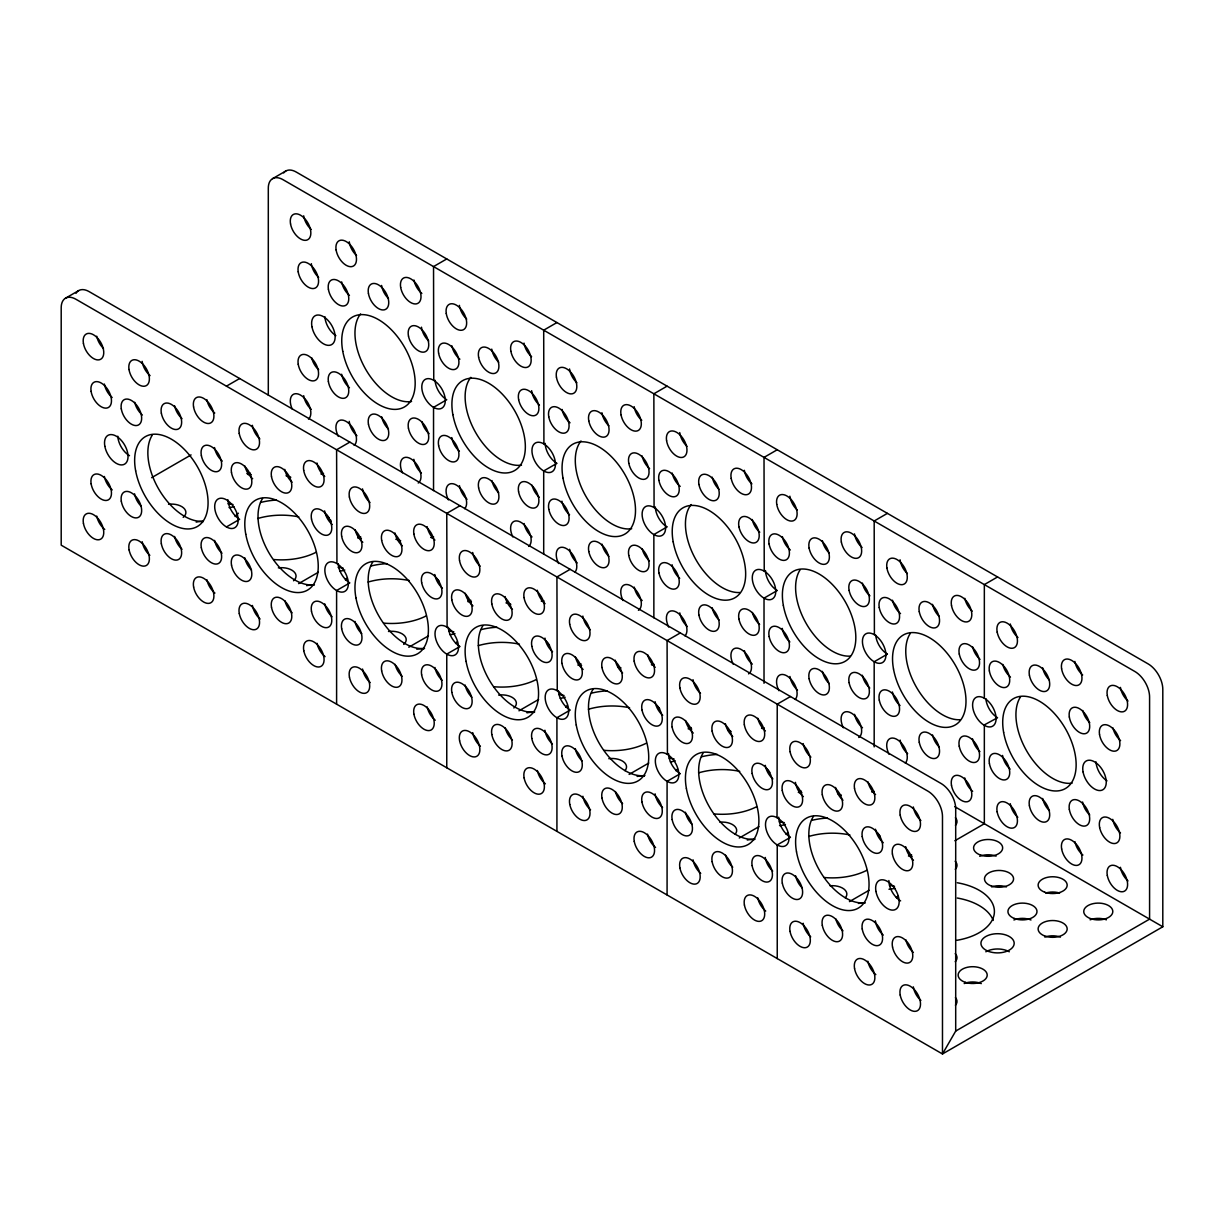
<?xml version="1.0" encoding="UTF-8"?>
<svg xmlns="http://www.w3.org/2000/svg" width="1224" height="1224" viewBox="0 0 1224 1224"><rect width="100%" height="100%" fill="white"/><g stroke="black" fill="none" stroke-linecap="round" stroke-linejoin="round"><path stroke-width="1.5" d="M77.219 291.74A20.777 11.995 60 0 1 89.107 291.603L941.011 783.452A20.777 11.995 60 0 1 955.699 808.88L955.699 1031.067L942.48 1053.971L61.2 545.17L61.2 307.714A20.777 11.995 60 0 1 75.888 299.237L927.792 791.087A20.777 11.995 60 0 1 942.48 816.515L942.48 1053.971L1162.8 926.767L1162.8 689.326A20.777 11.995 60 0 0 1148.112 663.882L296.208 172.033A20.777 11.995 60 0 0 283.677 172.905M65.499 298.212L78.719 290.578M272.6 178.643L285.819 171.008M226.44 386.157L239.659 378.522M446.76 258.952L433.541 266.587L433.755 380.343M151.638 477.681L191.082 454.915M349.819 442.124L336.6 449.759L336.937 563.591A16.616 9.593 60 0 1 348.35 583.695A16.616 9.593 60 0 1 337.013 590.764L336.08 590.213A16.616 9.593 60 0 1 324.85 570.002A16.616 9.593 60 0 1 336.386 563.269L336.6 563.392M556.92 322.555L543.701 330.189L543.915 443.945A16.616 9.593 60 0 1 555.451 463.988A16.616 9.593 60 0 1 544.221 471.255L543.288 470.72A16.616 9.593 60 0 1 531.95 450.57A16.616 9.593 60 0 1 543.364 443.639L543.701 443.822M226.44 526.917L226.853 527.162A16.616 9.593 60 0 0 238.19 520.093A16.616 9.593 60 0 0 226.777 499.989L226.44 499.805A16.616 9.593 60 0 0 214.69 506.583A16.616 9.593 60 0 0 226.44 526.932L239.659 519.297A16.616 9.593 60 0 1 227.939 499.805M446.76 399.728L433.541 407.347L433.541 490.594M298.641 583.619L318.301 572.266M459.979 505.726L446.76 513.361L447.097 627.193A16.616 9.593 60 0 1 458.51 647.297A16.616 9.593 60 0 1 447.173 654.35L446.24 653.815A16.616 9.593 60 0 1 435.01 633.588A16.616 9.593 60 0 1 446.546 626.872L446.76 626.994M667.08 386.157L653.861 393.791L654.075 507.547A16.616 9.593 60 0 1 665.611 527.59A16.616 9.593 60 0 1 654.381 534.857L653.448 534.322A16.616 9.593 60 0 1 642.11 514.157A16.616 9.593 60 0 1 653.524 507.241L653.861 507.424M349.819 582.884L336.6 590.519L336.6 704.167M556.92 463.33L543.701 470.949L543.701 554.197M408.801 647.221L428.461 635.868M570.139 569.328L556.92 576.963L557.257 690.795A16.616 9.593 60 0 1 568.67 710.899A16.616 9.593 60 0 1 557.333 717.952L556.4 717.417A16.616 9.593 60 0 1 545.17 697.19A16.616 9.593 60 0 1 556.706 690.474L556.92 690.596M777.24 449.759L764.021 457.394L764.235 571.149A16.616 9.593 60 0 1 775.771 591.192A16.616 9.593 60 0 1 764.541 598.444L763.608 597.924A16.616 9.593 60 0 1 752.27 577.759A16.616 9.593 60 0 1 763.684 570.843L764.021 571.027M459.979 646.486L446.76 654.121L446.76 767.769M667.08 526.917L653.861 534.551L653.861 617.799M518.961 710.807L538.621 699.47M680.299 632.93L667.08 640.565L667.417 754.382A16.616 9.593 60 0 1 678.83 774.501A16.616 9.593 60 0 1 667.493 781.555L666.56 781.019A16.616 9.593 60 0 1 655.33 760.793A16.616 9.593 60 0 1 666.866 754.076L667.08 754.198M887.4 513.361L874.181 520.996L874.395 634.751A16.616 9.593 60 0 1 885.931 654.794A16.616 9.593 60 0 1 874.701 662.046L873.768 661.511A16.616 9.593 60 0 1 862.43 641.361A16.616 9.593 60 0 1 873.844 634.445L874.181 634.629M570.139 710.088L556.92 717.723L556.92 831.356M777.24 590.519L764.021 598.154L764.021 683.283M629.121 774.409L648.781 763.057M790.459 696.533L777.24 704.152L777.026 817.678M997.56 576.963L984.341 584.598L984.341 698.231A16.616 9.593 60 0 1 996.091 718.58A16.616 9.593 60 0 1 984.341 725.358L984.341 823.737L954.858 840.75M680.299 773.69L667.08 781.325L667.08 894.958M887.4 654.121L874.181 661.756L874.181 746.885M739.281 838.012L758.941 826.659M790.459 837.293L777.24 844.927L777.24 958.56M997.56 717.723L983.928 725.113A16.616 9.593 60 0 1 972.59 704.963A16.616 9.593 60 0 1 984.004 698.047L984.341 698.231M849.441 901.614L869.101 890.261M955.699 1031.067L1149.581 919.132L1149.581 696.946A20.777 11.995 60 0 0 1134.893 671.517L282.989 179.668A20.777 11.995 60 0 0 268.301 188.144L268.301 395.153M954.751 806.647L1162.8 926.767M883.284 842.739A14.535 8.4 60 0 1 875.497 829.245M900.619 900.895A16.616 9.593 60 0 1 888.869 880.546M810.716 936.865A14.535 8.4 60 0 1 803.174 923.248M802.378 888.073A14.535 8.4 60 0 1 795.6 875.818M803.372 796.625A14.535 8.4 60 0 1 802.745 796.074M802.133 795.493A14.535 8.4 60 0 1 795.416 782.35M913.471 860.166A14.535 8.4 60 0 1 912.844 859.615M912.232 859.034A14.535 8.4 60 0 1 905.684 846.671M875.558 794.498A14.535 8.4 60 0 1 874.931 793.963M874.319 793.366A14.535 8.4 60 0 1 867.938 781.83M810.885 757.12A14.535 8.4 60 0 1 803.204 743.565M913.395 952.456A14.535 8.4 60 0 1 905.821 939.741M865.016 902.715A51.928 29.988 60 0 1 820.233 871.626A51.928 29.988 60 0 1 813.486 816.347M842.984 930.852A14.535 8.4 60 0 1 835.763 918.857M842.984 800.251A14.535 8.4 60 0 1 835.579 787.43M920.892 1000.482A14.535 8.4 60 0 1 913.334 986.865M920.892 820.585A14.535 8.4 60 0 1 913.334 806.968M875.803 974.595A14.535 8.4 60 0 1 867.831 961.207M883.284 935.075A14.535 8.4 60 0 1 875.374 920.785M732.748 867.189A14.535 8.4 60 0 1 725.572 855.148M765.398 730.896A14.535 8.4 60 0 1 764.771 730.361M764.159 729.764A14.535 8.4 60 0 1 757.778 718.228M772.696 871.121A14.535 8.4 60 0 1 765.245 857.443M692.203 824.471A14.535 8.4 60 0 1 685.44 812.216M765.719 911.054A14.535 8.4 60 0 1 757.687 897.712M700.725 873.416A14.535 8.4 60 0 1 693.044 859.845M789.939 836.986A16.616 9.593 60 0 1 778.709 817.188M700.511 693.335A14.535 8.4 60 0 1 692.998 679.687M755.055 839.083A51.928 29.988 60 0 1 710.241 808.33A51.928 29.988 60 0 1 703.203 752.928M693.289 733.084A14.535 8.4 60 0 1 692.662 732.549M692.05 731.967A14.535 8.4 60 0 1 685.562 720.477M732.763 736.603A14.535 8.4 60 0 1 725.404 723.751M772.864 778.923A14.535 8.4 60 0 1 765.275 765.321M622.588 803.587A14.535 8.4 60 0 1 615.412 791.546M655.238 667.309A14.535 8.4 60 0 1 654.611 666.759M653.999 666.177A14.535 8.4 60 0 1 647.618 654.626M662.536 807.519A14.535 8.4 60 0 1 655.085 793.841M582.043 760.869A14.535 8.4 60 0 1 575.28 748.614M655.559 847.452A14.535 8.4 60 0 1 647.527 834.11M590.565 809.814A14.535 8.4 60 0 1 582.884 796.258M679.779 773.384A16.616 9.593 60 0 1 668.549 753.586M590.351 629.733A14.535 8.4 60 0 1 582.838 616.085M644.895 775.496A51.928 29.988 60 0 1 600.081 744.727A51.928 29.988 60 0 1 593.043 689.326M583.129 669.482A14.535 8.4 60 0 1 582.502 668.947M581.89 668.365A14.535 8.4 60 0 1 575.402 656.875M622.603 673.001A14.535 8.4 60 0 1 615.244 660.149M662.704 715.321A14.535 8.4 60 0 1 655.115 701.719M964.206 983.545A14.535 8.4 0 0 1 981.296 983.606M1090.079 919.821A14.535 8.4 0 0 1 1106.419 919.821M991.624 886.895A14.535 8.4 0 0 1 1006.434 886.895M1013.9 919.974A14.535 8.4 0 0 1 1031.006 919.974M985.81 951.782A16.616 9.593 0 0 1 1009.31 951.782M957.29 898.034A51.928 29.988 0 0 1 993.23 920.417M1044.852 937.11A14.535 8.4 0 0 1 1060.428 937.11M1045.633 893.061A14.535 8.4 0 0 1 1059.647 893.061M979.736 856.295A14.535 8.4 0 0 1 996.076 856.142M894.943 888.241A16.616 9.593 0 0 1 888.961 889.251M955.424 997.621A14.535 8.4 0 0 1 955.439 1005.241M955.225 953.634A14.535 8.4 0 0 1 955.225 961.712M957.29 882.764A51.928 29.988 0 0 1 994.408 911.696A51.928 29.988 0 0 1 956.633 940.338M896.366 897.712A51.928 29.988 0 0 1 897.957 896.075M858.452 903.434A14.535 8.4 0 0 1 864.787 903.205M955.179 861.237A14.535 8.4 0 0 1 955.271 869.331M785.441 824.441A16.616 9.593 0 0 1 779.55 825.603M866.669 870.386A51.928 29.988 0 0 1 824.196 877.516M786.053 834.294A51.928 29.988 0 0 1 787.629 832.641M811.696 820.386A51.928 29.988 0 0 1 827.439 818.045M877.011 832.641A51.928 29.988 0 0 1 879.98 835.992M912.079 856.295A14.535 8.4 0 0 1 908.468 856.004M838.18 794.039A14.535 8.4 0 0 1 841.301 795.126M874.334 792.433A14.535 8.4 0 0 1 871.763 791.897A14.535 8.4 0 0 1 874.334 791.438M955.409 817.709A14.535 8.4 0 0 1 955.47 825.328M830.04 885.778A14.535 8.4 0 0 1 844.07 889.129A14.535 8.4 0 0 1 845.279 897.881M747.283 840.031A14.535 8.4 0 0 1 754.474 839.587M889.542 885.457A16.616 9.593 0 0 1 894.53 886.298M908.881 855.01A14.535 8.4 0 0 1 911.589 854.78M808.743 836.451A51.928 29.988 0 0 1 849.915 834.952M675.281 760.838A16.616 9.593 0 0 1 670.415 761.894M756.509 806.784A51.928 29.988 0 0 1 714.036 813.914M675.893 770.692A51.928 29.988 0 0 1 677.469 769.039M701.536 756.784A51.928 29.988 0 0 1 717.279 754.443M766.851 769.039A51.928 29.988 0 0 1 769.819 772.39M801.919 792.693A14.535 8.4 0 0 1 798.308 792.402M728.02 730.437A14.535 8.4 0 0 1 731.141 731.524M764.174 728.831A14.535 8.4 0 0 1 761.603 728.295A14.535 8.4 0 0 1 764.174 727.836M719.88 822.176A14.535 8.4 0 0 1 733.91 825.527A14.535 8.4 0 0 1 735.119 834.278M637.123 776.429A14.535 8.4 0 0 1 644.314 776.001M779.382 821.855A16.616 9.593 0 0 1 784.37 822.696M798.721 791.408A14.535 8.4 0 0 1 801.429 791.178M698.583 772.849A51.928 29.988 0 0 1 739.755 771.35M1082.903 855.025A14.535 8.4 60 0 1 1074.932 841.638M1127.993 701.031A14.535 8.4 60 0 1 1120.434 687.398M1127.993 880.913A14.535 8.4 60 0 1 1120.434 867.296M1049.458 680.116A14.535 8.4 60 0 1 1042.68 667.86M1089.758 722.619A14.535 8.4 60 0 1 1082.75 710.486M1106.986 780.881A16.616 9.593 60 0 1 1096 761.848M1120.572 740.596A14.535 8.4 60 0 1 1112.937 727.913M1072.117 783.146A51.928 29.988 60 0 1 1027.334 752.056A51.928 29.988 60 0 1 1020.587 696.777M1049.458 810.716A14.535 8.4 60 0 1 1042.68 798.461M1089.758 814.97A14.535 8.4 60 0 1 1082.597 802.011M1017.986 637.551A14.535 8.4 60 0 1 1010.305 623.995M1082.659 674.929A14.535 8.4 60 0 1 1074.871 661.434M1010.473 677.056A14.535 8.4 60 0 1 1002.793 664.403M1010.091 769.07A14.535 8.4 60 0 1 1002.548 755.438M1017.817 817.295A14.535 8.4 60 0 1 1010.274 803.678M1120.495 832.886A14.535 8.4 60 0 1 1112.769 819.361M960.167 719.727A51.928 29.988 60 0 1 916.516 687.352A51.928 29.988 60 0 1 910.304 633.359M972.652 791.347A14.535 8.4 60 0 1 964.741 777.928M907.657 753.709A14.535 8.4 60 0 1 900.114 740.076M979.919 751.643A14.535 8.4 60 0 1 972.514 738.837M939.374 747.191A14.535 8.4 60 0 1 932.535 734.951M900.038 705.559A14.535 8.4 60 0 1 892.418 691.973M972.239 611.113A14.535 8.4 60 0 1 964.803 598.307M997.147 717.478A16.616 9.593 60 0 1 985.856 698.644M889.068 754.305A14.535 8.4 60 0 1 889.802 738.669A14.535 8.4 60 0 1 903.71 746.196A14.535 8.4 60 0 1 905.316 763.087M980.072 659.445A14.535 8.4 60 0 1 972.56 646.7M939.359 616.575A14.535 8.4 60 0 1 932.535 604.35M900.512 613.606A14.535 8.4 60 0 1 892.526 600.219M907.351 573.536A14.535 8.4 60 0 1 900.344 561.403M900.176 560.577A14.535 8.4 60 0 1 900.053 559.781M850.007 656.125A51.928 29.988 60 0 1 806.356 623.75A51.928 29.988 60 0 1 800.144 569.757M862.492 727.745A14.535 8.4 60 0 1 854.581 714.326M797.497 690.106A14.535 8.4 60 0 1 789.954 676.474M869.759 688.041A14.535 8.4 60 0 1 862.354 675.235M829.214 683.589A14.535 8.4 60 0 1 822.375 671.364M789.878 641.957A14.535 8.4 60 0 1 782.258 628.371M862.079 547.511A14.535 8.4 60 0 1 854.49 533.894M886.987 653.891A16.616 9.593 60 0 1 875.696 635.042M778.908 690.703A14.535 8.4 60 0 1 779.642 675.082A14.535 8.4 60 0 1 793.55 682.594A14.535 8.4 60 0 1 795.156 699.485M843.336 727.745A14.535 8.4 60 0 1 844.606 712.108A14.535 8.4 60 0 1 858.835 721.104A14.535 8.4 60 0 1 858.743 737.491M869.912 595.843A14.535 8.4 60 0 1 862.4 583.098M829.199 552.973A14.535 8.4 60 0 1 822.375 540.748M790.352 550.004A14.535 8.4 60 0 1 782.365 536.632M797.191 509.934A14.535 8.4 60 0 1 790.184 497.801M790.016 496.99A14.535 8.4 60 0 1 789.893 496.179M512.428 739.985A14.535 8.4 60 0 1 505.252 727.959M545.078 603.707A14.535 8.4 60 0 1 537.29 590.213M552.376 743.917A14.535 8.4 60 0 1 544.925 730.238M471.883 697.267A14.535 8.4 60 0 1 465.12 685.012M545.399 783.85A14.535 8.4 60 0 1 537.367 770.508M480.405 746.212A14.535 8.4 60 0 1 472.724 732.656M569.619 709.782A16.616 9.593 60 0 1 558.435 690.856M480.191 566.131A14.535 8.4 60 0 1 472.678 552.483M534.735 711.894A51.928 29.988 60 0 1 489.921 681.125A51.928 29.988 60 0 1 482.883 625.724M472.969 605.88A14.535 8.4 60 0 1 472.342 605.344M471.73 604.763A14.535 8.4 60 0 1 465.242 593.273M512.443 609.399A14.535 8.4 60 0 1 505.084 596.547M552.544 651.719A14.535 8.4 60 0 1 544.955 638.117M565.121 697.236A16.616 9.593 0 0 1 560.255 698.292M646.348 743.182A51.928 29.988 0 0 1 603.876 750.312M565.733 707.089A51.928 29.988 0 0 1 567.309 705.437M591.376 693.182A51.928 29.988 0 0 1 607.119 690.856M656.691 705.437A51.928 29.988 0 0 1 659.659 708.788M691.759 729.091A14.535 8.4 0 0 1 688.148 728.8M617.86 666.851A14.535 8.4 0 0 1 620.981 667.922M654.014 665.229A14.535 8.4 0 0 1 651.443 664.693A14.535 8.4 0 0 1 654.014 664.234M608.818 758.681A14.535 8.4 0 0 1 623.475 761.726A14.535 8.4 0 0 1 624.959 770.676M526.963 712.827A14.535 8.4 0 0 1 534.154 712.399M669.222 758.253A16.616 9.593 0 0 1 674.21 759.094M688.561 727.806A14.535 8.4 0 0 1 691.269 727.576M588.423 709.247A51.928 29.988 0 0 1 629.595 707.747M739.847 592.523A51.928 29.988 60 0 1 695.385 558.725A51.928 29.988 60 0 1 691.162 504.548M752.332 664.142A14.535 8.4 60 0 1 744.422 650.724M687.337 626.504A14.535 8.4 60 0 1 679.794 612.872M759.599 624.454A14.535 8.4 60 0 1 752.378 612.459M719.054 619.987A14.535 8.4 60 0 1 712.215 607.762M679.718 578.355A14.535 8.4 60 0 1 672.098 564.769M751.918 483.908A14.535 8.4 60 0 1 744.33 470.291M776.827 590.289A16.616 9.593 60 0 1 765.49 570.568M668.748 627.101A14.535 8.4 60 0 1 669.482 611.48A14.535 8.4 60 0 1 683.39 619.007A14.535 8.4 60 0 1 684.996 635.883M733.176 664.142A14.535 8.4 60 0 1 734.446 648.521A14.535 8.4 60 0 1 748.675 657.502A14.535 8.4 60 0 1 748.583 673.889M759.752 532.241A14.535 8.4 60 0 1 752.24 519.496M719.039 489.386A14.535 8.4 60 0 1 712.215 477.146M680.192 486.402A14.535 8.4 60 0 1 672.206 473.03M687.031 446.332A14.535 8.4 60 0 1 680.024 434.199M679.856 433.388A14.535 8.4 60 0 1 679.733 432.577M402.268 676.382A14.535 8.4 60 0 1 395.092 664.357M434.918 540.105A14.535 8.4 60 0 1 427.13 526.611M442.216 680.314A14.535 8.4 60 0 1 434.903 667.447M361.723 633.665A14.535 8.4 60 0 1 354.96 621.409M435.239 720.248A14.535 8.4 60 0 1 427.207 706.906M370.245 682.61A14.535 8.4 60 0 1 362.564 669.054M459.459 646.18A16.616 9.593 60 0 1 448.275 627.269M370.031 502.544A14.535 8.4 60 0 1 362.518 488.896M424.575 648.292A51.928 29.988 60 0 1 379.761 617.523A51.928 29.988 60 0 1 372.723 562.122M362.809 542.278A14.535 8.4 60 0 1 362.182 541.742M361.57 541.161A14.535 8.4 60 0 1 355.082 529.671M402.283 545.797A14.535 8.4 60 0 1 394.924 532.96M442.384 588.117A14.535 8.4 60 0 1 434.795 574.515M292.108 612.78A14.535 8.4 60 0 1 284.932 600.755M324.758 476.503A14.535 8.4 60 0 1 316.97 463.009M332.056 616.712A14.535 8.4 60 0 1 324.743 603.845M251.563 570.063A14.535 8.4 60 0 1 244.8 557.807M325.079 656.645A14.535 8.4 60 0 1 317.047 643.304M260.085 619.007A14.535 8.4 60 0 1 252.404 605.452M349.299 582.578A16.616 9.593 60 0 1 338.115 563.667M259.87 438.942A14.535 8.4 60 0 1 252.358 425.294M314.415 584.689A51.928 29.988 60 0 1 269.601 553.921A51.928 29.988 60 0 1 262.563 498.52M252.649 478.676A14.535 8.4 60 0 1 252.022 478.14M251.41 477.574A14.535 8.4 60 0 1 244.922 466.069M292.123 482.195A14.535 8.4 60 0 1 284.764 469.358M332.224 524.515A14.535 8.4 60 0 1 324.635 510.913M76.026 293.316A20.777 11.995 60 0 1 76.576 292.475M103.489 348.457A14.535 8.4 60 0 1 96.727 336.202M202.48 521.286A51.928 29.988 60 0 1 158.783 489.218A51.928 29.988 60 0 1 152.281 435.101M182.024 549.255A14.535 8.4 60 0 1 174.619 536.433M112.164 397.54A14.535 8.4 60 0 1 104.377 384.045M150.078 375.646A14.535 8.4 60 0 1 142.152 361.355M142.351 414.967A14.535 8.4 60 0 1 141.724 414.416M141.112 413.834A14.535 8.4 60 0 1 134.716 402.283M129.499 455.695A16.616 9.593 60 0 1 117.779 436.203M182.024 418.654A14.535 8.4 60 0 1 174.619 405.832M104.744 529.441A14.535 8.4 60 0 1 96.727 516.084M149.833 555.344A14.535 8.4 60 0 1 142.229 541.742M112.225 489.937A14.535 8.4 60 0 1 104.759 478.11M104.545 477.284A14.535 8.4 60 0 1 104.392 476.473M214.751 413.024A14.535 8.4 60 0 1 206.841 399.605M214.919 593.059A14.535 8.4 60 0 1 206.887 579.702M222.003 553.202A14.535 8.4 60 0 1 214.613 540.396M222.263 461.081A14.535 8.4 60 0 1 214.521 447.556M141.112 506.17A14.535 8.4 60 0 1 134.564 493.808M454.961 633.649A16.616 9.593 0 0 1 450.095 634.69M536.188 679.595A51.928 29.988 0 0 1 493.716 686.71M455.573 643.487A51.928 29.988 0 0 1 457.149 641.835M481.216 629.58A51.928 29.988 0 0 1 496.959 627.254M546.531 641.835A51.928 29.988 0 0 1 549.5 645.186M581.599 665.489A14.535 8.4 0 0 1 577.988 665.198M505.986 602.881A14.535 8.4 0 0 1 510.821 604.319M543.854 601.627A14.535 8.4 0 0 1 541.283 601.091A14.535 8.4 0 0 1 543.854 600.632M498.658 695.079A14.535 8.4 0 0 1 513.866 698.552A14.535 8.4 0 0 1 513.866 707.977M416.803 649.225A14.535 8.4 0 0 1 423.994 648.797M559.062 694.651A16.616 9.593 0 0 1 564.05 695.492M578.401 664.204A14.535 8.4 0 0 1 581.109 663.974M478.263 645.645A51.928 29.988 0 0 1 519.435 644.161M344.801 570.047A16.616 9.593 0 0 1 339.935 571.103M426.029 615.993A51.928 29.988 0 0 1 383.556 623.108M345.413 579.885A51.928 29.988 0 0 1 346.989 578.233M371.056 565.978A51.928 29.988 0 0 1 386.799 563.652M436.371 578.233A51.928 29.988 0 0 1 439.339 581.584M471.439 601.887A14.535 8.4 0 0 1 467.828 601.596M395.826 539.279A14.535 8.4 0 0 1 400.661 540.733M432.822 537.887A14.535 8.4 0 0 1 431.123 537.489M388.498 631.477A14.535 8.4 0 0 1 403.706 634.95A14.535 8.4 0 0 1 403.706 644.39M306.643 585.623A14.535 8.4 0 0 1 313.834 585.194M448.902 631.048A16.616 9.593 0 0 1 453.89 631.89M468.241 600.601A14.535 8.4 0 0 1 470.949 600.372M368.103 582.043A51.928 29.988 0 0 1 409.275 580.558M431.123 537.566A14.535 8.4 0 0 1 433.694 537.03M338.161 567.416A16.616 9.593 0 0 1 343.194 568.15M228.001 503.814A16.616 9.593 0 0 1 233.034 504.563M257.637 518.532A51.928 29.988 0 0 1 298.794 516.88M246.835 473.581A14.535 8.4 0 0 1 250.415 473.183M323.534 473.428A14.535 8.4 0 0 0 320.963 473.963A14.535 8.4 0 0 0 323.534 474.422M357.974 537.015A14.535 8.4 0 0 1 360.667 536.785M168.545 504.227A14.535 8.4 0 0 1 183.585 507.929A14.535 8.4 0 0 1 183.187 517.354M286.018 475.738A14.535 8.4 0 0 1 290.792 477.253M233.983 506.644A16.616 9.593 0 0 1 229.041 507.577M196.192 522.097A14.535 8.4 0 0 1 203.368 521.562M316.113 552.254A51.928 29.988 0 0 1 273.732 559.536M235.1 516.467A51.928 29.988 0 0 1 238.374 513.208M260.574 502.467A51.928 29.988 0 0 1 276.287 500.065M326.043 514.462A51.928 29.988 0 0 1 329.042 517.813M330.266 519.557A51.928 29.988 0 0 1 331.291 521.347M251.333 474.698A14.535 8.4 0 0 1 247.722 474.422M278.353 567.875A14.535 8.4 0 0 1 293.546 571.348A14.535 8.4 0 0 1 293.546 580.788M361.401 538.3A14.535 8.4 0 0 1 357.791 538.009M631.676 528.722A51.928 29.988 60 0 1 586.036 496.546A51.928 29.988 60 0 1 581.002 440.946M642.172 600.556A14.535 8.4 60 0 1 634.262 587.122M577.177 562.902A14.535 8.4 60 0 1 569.634 549.27M649.439 560.852A14.535 8.4 60 0 1 642.217 548.857M608.894 556.385A14.535 8.4 60 0 1 602.055 544.16M569.558 514.769A14.535 8.4 60 0 1 561.938 501.182M641.759 420.306A14.535 8.4 60 0 1 634.17 406.689M666.667 526.687A16.616 9.593 60 0 1 655.33 506.966M558.588 563.499A14.535 8.4 60 0 1 559.322 547.878A14.535 8.4 60 0 1 573.23 555.405A14.535 8.4 60 0 1 574.836 572.297M623.016 600.54A14.535 8.4 60 0 1 624.286 584.919A14.535 8.4 60 0 1 638.515 593.915A14.535 8.4 60 0 1 638.423 610.302M649.592 468.639A14.535 8.4 60 0 1 642.08 455.894M608.879 425.784A14.535 8.4 60 0 1 601.917 412.733M570.032 422.8A14.535 8.4 60 0 1 562.046 409.428M576.871 382.73A14.535 8.4 60 0 1 569.864 370.597M569.696 369.786A14.535 8.4 60 0 1 569.573 368.975M521.516 465.12A51.928 29.988 60 0 1 475.876 432.944A51.928 29.988 60 0 1 470.842 377.344M532.012 536.953A14.535 8.4 60 0 1 524.101 523.52M467.017 499.3A14.535 8.4 60 0 1 459.474 485.668M539.279 497.25A14.535 8.4 60 0 1 532.058 485.255M498.734 492.782A14.535 8.4 60 0 1 491.895 480.558M459.398 451.166A14.535 8.4 60 0 1 451.778 437.58M531.598 356.704A14.535 8.4 60 0 1 524.01 343.103M556.507 463.085A16.616 9.593 60 0 1 545.17 443.363M448.428 499.897A14.535 8.4 60 0 1 449.162 484.276A14.535 8.4 60 0 1 463.07 491.803A14.535 8.4 60 0 1 464.676 508.694M512.856 536.953A14.535 8.4 60 0 1 513.973 521.393A14.535 8.4 60 0 1 528.049 529.778A14.535 8.4 60 0 1 528.692 546.394M539.432 405.037A14.535 8.4 60 0 1 531.92 392.292M531.767 391.481A14.535 8.4 60 0 1 531.644 390.685M498.719 362.182A14.535 8.4 60 0 1 491.757 349.131M459.872 359.198A14.535 8.4 60 0 1 451.886 345.826M466.711 319.127A14.535 8.4 60 0 1 459.704 306.995M459.536 306.184A14.535 8.4 60 0 1 459.413 305.373M402.405 472.739A14.535 8.4 60 0 1 404.165 457.638A14.535 8.4 60 0 1 418.226 466.772A14.535 8.4 60 0 1 418.226 483.021M292.245 409.122A14.535 8.4 60 0 1 293.852 394.097A14.535 8.4 60 0 1 307.775 402.65A14.535 8.4 60 0 1 308.479 419.113M338.329 436.402A14.535 8.4 60 0 1 339.094 420.628A14.535 8.4 60 0 1 353.17 428.614A14.535 8.4 60 0 1 354.164 445.414M446.026 399.269A16.616 9.593 60 0 1 435.04 380.236M318.699 369.816A14.535 8.4 60 0 1 311.646 357.714M356.934 435.775A14.535 8.4 60 0 1 349.223 421.377M311.217 229.454A14.535 8.4 60 0 1 303.69 215.822M311.217 409.336A14.535 8.4 60 0 1 303.69 395.704M388.498 298.518A14.535 8.4 60 0 1 381.582 285.452M349.452 295.397A14.535 8.4 60 0 1 341.664 281.903M335.866 335.682A16.616 9.593 60 0 1 324.88 316.633M349.452 387.733A14.535 8.4 60 0 1 341.664 374.238M388.498 429.119A14.535 8.4 60 0 1 381.72 416.864M411.555 401.487A51.928 29.988 60 0 1 365.884 369.648A51.928 29.988 60 0 1 360.545 313.91M318.638 277.42A14.535 8.4 60 0 1 311.63 265.287M311.477 264.476A14.535 8.4 60 0 1 311.355 263.665M356.551 255.525A14.535 8.4 60 0 1 349.253 241.786M421.852 293.454A14.535 8.4 60 0 1 413.942 280.036M421.393 472.954A14.535 8.4 60 0 1 413.85 459.321M429.104 433.648A14.535 8.4 60 0 1 421.882 421.637M428.737 340.961A14.535 8.4 60 0 1 421.775 328.797M421.622 327.986A14.535 8.4 60 0 1 421.5 327.19M434.061 407.653L433.541 407.347A16.616 9.593 60 0 1 423.274 381.261A16.616 9.593 60 0 1 443.532 392.43A16.616 9.593 60 0 1 434.061 407.653M777.24 844.927L776.72 844.606A16.616 9.593 60 0 1 767.249 818.458A16.616 9.593 60 0 1 787.506 830.683A16.616 9.593 60 0 1 777.24 844.927M790.046 931.418A14.535 8.4 60 0 0 807.09 947.192A14.535 8.4 60 0 0 803.021 924.824A14.535 8.4 60 0 0 790.046 931.418M782.32 883.177A14.535 8.4 60 0 0 799.379 898.967A14.535 8.4 60 0 0 795.309 876.598A14.535 8.4 60 0 0 782.32 883.177M782.274 790.52A14.535 8.4 60 0 0 799.18 806.708A14.535 8.4 60 0 0 795.554 784.477A14.535 8.4 60 0 0 782.274 790.52M892.418 854.031A14.535 8.4 60 0 0 909.294 870.341A14.535 8.4 60 0 0 905.775 848.14A14.535 8.4 60 0 0 892.418 854.031M854.505 788.378A14.535 8.4 60 0 0 871.381 804.673A14.535 8.4 60 0 0 867.862 782.488A14.535 8.4 60 0 0 854.505 788.378M790.092 751.735A14.535 8.4 60 0 0 807.213 767.249A14.535 8.4 60 0 0 802.868 744.789A14.535 8.4 60 0 0 790.092 751.735M900.206 815.138A14.535 8.4 60 0 0 917.266 830.897A14.535 8.4 60 0 0 913.165 808.529A14.535 8.4 60 0 0 900.206 815.138M900.206 995.036A14.535 8.4 60 0 0 917.266 1010.794A14.535 8.4 60 0 0 913.165 988.411A14.535 8.4 60 0 0 900.206 995.036M822.314 794.789A14.535 8.4 60 0 0 839.358 810.579A14.535 8.4 60 0 0 835.288 788.21A14.535 8.4 60 0 0 822.314 794.789M862.231 836.604A14.535 8.4 60 0 0 879.107 852.914A14.535 8.4 60 0 0 875.588 830.714A14.535 8.4 60 0 0 862.231 836.604M875.956 891.454A16.616 9.593 60 0 0 895.448 909.493A16.616 9.593 60 0 0 890.797 883.927A16.616 9.593 60 0 0 875.956 891.454M862.231 928.955A14.535 8.4 60 0 0 879.107 945.249A14.535 8.4 60 0 0 875.588 923.064A14.535 8.4 60 0 0 862.231 928.955M822.314 925.39A14.535 8.4 60 0 0 839.358 941.179A14.535 8.4 60 0 0 835.288 918.811A14.535 8.4 60 0 0 822.314 925.39M796.518 851.904A51.928 29.988 60 0 0 857.274 908.667A51.928 29.988 60 0 0 843.168 828.908A51.928 29.988 60 0 0 796.518 851.904M892.541 947.101A14.535 8.4 60 0 0 909.707 962.462A14.535 8.4 60 0 0 905.225 939.971A14.535 8.4 60 0 0 892.541 947.101M854.551 968.566A14.535 8.4 60 0 0 871.564 984.479A14.535 8.4 60 0 0 867.632 962.156A14.535 8.4 60 0 0 854.551 968.566M672.16 819.575A14.535 8.4 60 0 0 689.204 835.365A14.535 8.4 60 0 0 685.149 813.011A14.535 8.4 60 0 0 672.16 819.575M679.871 687.857A14.535 8.4 60 0 0 696.9 703.723A14.535 8.4 60 0 0 692.906 681.386A14.535 8.4 60 0 0 679.871 687.857M752.117 865.613A14.535 8.4 60 0 0 769.1 881.571A14.535 8.4 60 0 0 765.23 859.263A14.535 8.4 60 0 0 752.117 865.613M686.404 788.608A51.928 29.988 60 0 0 747.298 844.988A51.928 29.988 60 0 0 732.778 765.092A51.928 29.988 60 0 0 686.404 788.608M672.129 727.01A14.535 8.4 60 0 0 689.081 743.09A14.535 8.4 60 0 0 685.318 720.814A14.535 8.4 60 0 0 672.129 727.01M679.932 868.03A14.535 8.4 60 0 0 697.053 883.529A14.535 8.4 60 0 0 692.707 861.084A14.535 8.4 60 0 0 679.932 868.03M744.422 905.071A14.535 8.4 60 0 0 761.466 920.846A14.535 8.4 60 0 0 757.396 898.493A14.535 8.4 60 0 0 744.422 905.071M712.139 861.696A14.535 8.4 60 0 0 729.137 877.608A14.535 8.4 60 0 0 725.205 855.27A14.535 8.4 60 0 0 712.139 861.696M744.345 724.776A14.535 8.4 60 0 0 761.221 741.071A14.535 8.4 60 0 0 757.702 718.886A14.535 8.4 60 0 0 744.345 724.776M712.139 731.111A14.535 8.4 60 0 0 729.152 747.007A14.535 8.4 60 0 0 725.189 724.669A14.535 8.4 60 0 0 712.139 731.111M752.148 773.492A14.535 8.4 60 0 0 769.223 789.174A14.535 8.4 60 0 0 765.061 766.775A14.535 8.4 60 0 0 752.148 773.492M562 755.973A14.535 8.4 60 0 0 579.044 771.763A14.535 8.4 60 0 0 574.989 749.409A14.535 8.4 60 0 0 562 755.973M569.711 624.255A14.535 8.4 60 0 0 586.74 640.121A14.535 8.4 60 0 0 582.746 617.783A14.535 8.4 60 0 0 569.711 624.255M641.957 802.011A14.535 8.4 60 0 0 658.94 817.984A14.535 8.4 60 0 0 655.069 795.661A14.535 8.4 60 0 0 641.957 802.011M576.244 725.006A51.928 29.988 60 0 0 637.138 781.386A51.928 29.988 60 0 0 622.618 701.505A51.928 29.988 60 0 0 576.244 725.006M561.969 663.423A14.535 8.4 60 0 0 578.921 679.488A14.535 8.4 60 0 0 575.158 657.212A14.535 8.4 60 0 0 561.969 663.423M569.772 804.428A14.535 8.4 60 0 0 586.893 819.927A14.535 8.4 60 0 0 582.548 797.482A14.535 8.4 60 0 0 569.772 804.428M634.262 841.469A14.535 8.4 60 0 0 651.306 857.259A14.535 8.4 60 0 0 647.236 834.89A14.535 8.4 60 0 0 634.262 841.469M601.978 798.094A14.535 8.4 60 0 0 618.977 814.006A14.535 8.4 60 0 0 615.045 791.683A14.535 8.4 60 0 0 601.978 798.094M634.185 661.174A14.535 8.4 60 0 0 651.061 677.469A14.535 8.4 60 0 0 647.542 655.284A14.535 8.4 60 0 0 634.185 661.174M601.978 667.508A14.535 8.4 60 0 0 618.992 683.405A14.535 8.4 60 0 0 615.029 661.067A14.535 8.4 60 0 0 601.978 667.508M641.988 709.889A14.535 8.4 60 0 0 659.063 725.572A14.535 8.4 60 0 0 654.901 703.173A14.535 8.4 60 0 0 641.988 709.889M965.308 982.337A14.535 8.4 0 0 0 987.202 975.161A14.535 8.4 0 0 0 965.476 967.801A14.535 8.4 0 0 0 965.308 982.337M1090.63 918.643A14.535 8.4 0 0 0 1112.8 911.758A14.535 8.4 0 0 0 1091.38 904.108A14.535 8.4 0 0 0 1090.63 918.643M991.364 885.992A14.535 8.4 0 0 0 1013.564 879.123A14.535 8.4 0 0 0 992.159 871.457A14.535 8.4 0 0 0 991.364 885.992M1014.405 918.49A14.535 8.4 0 0 0 1036.957 912.033A14.535 8.4 0 0 0 1015.981 903.985A14.535 8.4 0 0 0 1014.405 918.49M988.808 951.461A16.616 9.593 0 0 0 1014.176 943.597A16.616 9.593 0 0 0 989.711 934.845A16.616 9.593 0 0 0 988.808 951.461M1044.592 935.916A14.535 8.4 0 0 0 1067.144 929.46A14.535 8.4 0 0 0 1046.168 921.412A14.535 8.4 0 0 0 1044.592 935.916M1044.592 892.143A14.535 8.4 0 0 0 1067.144 885.686A14.535 8.4 0 0 0 1046.168 877.639A14.535 8.4 0 0 0 1044.592 892.143M980.654 855.102A14.535 8.4 0 0 0 1002.655 848.018A14.535 8.4 0 0 0 981.021 840.567A14.535 8.4 0 0 0 980.654 855.102M1107.307 695.569A14.535 8.4 60 0 0 1124.366 711.328A14.535 8.4 60 0 0 1120.266 688.959A14.535 8.4 60 0 0 1107.307 695.569M997.147 811.849A14.535 8.4 60 0 0 1014.191 827.623A14.535 8.4 60 0 0 1010.121 805.254A14.535 8.4 60 0 0 997.147 811.849M989.42 763.608A14.535 8.4 60 0 0 1006.48 779.397A14.535 8.4 60 0 0 1002.41 757.029A14.535 8.4 60 0 0 989.42 763.608M1099.519 734.461A14.535 8.4 60 0 0 1116.395 750.771A14.535 8.4 60 0 0 1112.876 728.571A14.535 8.4 60 0 0 1099.519 734.461M1061.606 668.809A14.535 8.4 60 0 0 1078.482 685.103A14.535 8.4 60 0 0 1074.963 662.918A14.535 8.4 60 0 0 1061.606 668.809M1003.619 732.334A51.928 29.988 60 0 0 1064.375 789.097A51.928 29.988 60 0 0 1050.269 709.339A51.928 29.988 60 0 0 1003.619 732.334M997.193 632.165A14.535 8.4 60 0 0 1014.314 647.68A14.535 8.4 60 0 0 1009.968 625.219A14.535 8.4 60 0 0 997.193 632.165M1061.652 848.997A14.535 8.4 60 0 0 1078.665 864.909A14.535 8.4 60 0 0 1074.733 842.586A14.535 8.4 60 0 0 1061.652 848.997M1029.415 805.82A14.535 8.4 60 0 0 1046.459 821.61A14.535 8.4 60 0 0 1042.389 799.241A14.535 8.4 60 0 0 1029.415 805.82M1069.332 809.385A14.535 8.4 60 0 0 1086.208 825.68A14.535 8.4 60 0 0 1082.689 803.495A14.535 8.4 60 0 0 1069.332 809.385M1107.307 875.466A14.535 8.4 60 0 0 1124.366 891.225A14.535 8.4 60 0 0 1120.266 868.841A14.535 8.4 60 0 0 1107.307 875.466M1029.415 675.235A14.535 8.4 60 0 0 1046.459 691.009A14.535 8.4 60 0 0 1042.389 668.641A14.535 8.4 60 0 0 1029.415 675.235M1069.332 717.034A14.535 8.4 60 0 0 1086.208 733.344A14.535 8.4 60 0 0 1082.689 711.144A14.535 8.4 60 0 0 1069.332 717.034M1083.056 771.885A16.616 9.593 60 0 0 1102.549 789.924A16.616 9.593 60 0 0 1097.897 764.357A16.616 9.593 60 0 0 1083.056 771.885M1099.642 827.531A14.535 8.4 60 0 0 1116.808 842.908A14.535 8.4 60 0 0 1112.325 820.401A14.535 8.4 60 0 0 1099.642 827.531M989.375 670.951A14.535 8.4 60 0 0 1006.281 687.138A14.535 8.4 60 0 0 1002.655 664.923A14.535 8.4 60 0 0 989.375 670.951M959.234 746.196A14.535 8.4 60 0 0 976.293 761.971A14.535 8.4 60 0 0 972.208 739.587A14.535 8.4 60 0 0 959.234 746.196M951.522 605.666A14.535 8.4 60 0 0 968.597 621.379A14.535 8.4 60 0 0 964.451 598.98A14.535 8.4 60 0 0 951.522 605.666M919.27 742.325A14.535 8.4 60 0 0 936.36 757.977A14.535 8.4 60 0 0 932.153 735.578A14.535 8.4 60 0 0 919.27 742.325M879.291 700.143A14.535 8.4 60 0 0 896.396 715.749A14.535 8.4 60 0 0 892.143 693.335A14.535 8.4 60 0 0 879.291 700.143M886.91 567.951A14.535 8.4 60 0 0 903.802 584.246A14.535 8.4 60 0 0 900.283 562.061A14.535 8.4 60 0 0 886.91 567.951M951.476 785.288A14.535 8.4 60 0 0 968.444 801.353A14.535 8.4 60 0 0 964.665 779.076A14.535 8.4 60 0 0 951.476 785.288M893.505 669.038A51.928 29.988 60 0 0 954.399 725.419A51.928 29.988 60 0 0 939.879 645.522A51.928 29.988 60 0 0 893.505 669.038M959.279 654.06A14.535 8.4 60 0 0 976.415 669.559A14.535 8.4 60 0 0 972.055 647.098A14.535 8.4 60 0 0 959.279 654.06M919.27 611.709A14.535 8.4 60 0 0 936.345 627.392A14.535 8.4 60 0 0 932.168 604.993A14.535 8.4 60 0 0 919.27 611.709M879.245 607.594A14.535 8.4 60 0 0 896.274 623.475A14.535 8.4 60 0 0 892.311 601.137A14.535 8.4 60 0 0 879.245 607.594M849.074 682.594A14.535 8.4 60 0 0 866.133 698.369A14.535 8.4 60 0 0 862.048 676A14.535 8.4 60 0 0 849.074 682.594M841.362 542.064A14.535 8.4 60 0 0 858.437 557.777A14.535 8.4 60 0 0 854.291 535.378A14.535 8.4 60 0 0 841.362 542.064M809.11 678.723A14.535 8.4 60 0 0 826.2 694.375A14.535 8.4 60 0 0 821.993 671.976A14.535 8.4 60 0 0 809.11 678.723M769.131 636.541A14.535 8.4 60 0 0 786.236 652.163A14.535 8.4 60 0 0 781.983 629.733A14.535 8.4 60 0 0 769.131 636.541M776.75 504.349A14.535 8.4 60 0 0 793.642 520.644A14.535 8.4 60 0 0 790.123 498.459A14.535 8.4 60 0 0 776.75 504.349M783.345 605.436A51.928 29.988 60 0 0 844.239 661.817A51.928 29.988 60 0 0 829.719 581.936A51.928 29.988 60 0 0 783.345 605.436M849.119 590.458A14.535 8.4 60 0 0 866.255 605.957A14.535 8.4 60 0 0 861.895 583.496A14.535 8.4 60 0 0 849.119 590.458M809.11 548.107A14.535 8.4 60 0 0 826.185 563.79A14.535 8.4 60 0 0 822.008 541.391A14.535 8.4 60 0 0 809.11 548.107M769.085 543.991A14.535 8.4 60 0 0 786.114 559.873A14.535 8.4 60 0 0 782.151 537.535A14.535 8.4 60 0 0 769.085 543.991M451.84 692.371A14.535 8.4 60 0 0 468.884 708.176A14.535 8.4 60 0 0 464.829 685.807A14.535 8.4 60 0 0 451.84 692.371M459.551 560.653A14.535 8.4 60 0 0 476.58 576.519A14.535 8.4 60 0 0 472.586 554.181A14.535 8.4 60 0 0 459.551 560.653M531.797 738.409A14.535 8.4 60 0 0 548.78 754.382A14.535 8.4 60 0 0 544.909 732.059A14.535 8.4 60 0 0 531.797 738.409M466.084 661.404A51.928 29.988 60 0 0 526.978 717.784A51.928 29.988 60 0 0 512.458 637.903A51.928 29.988 60 0 0 466.084 661.404M451.809 599.821A14.535 8.4 60 0 0 468.761 615.886A14.535 8.4 60 0 0 464.998 593.609A14.535 8.4 60 0 0 451.809 599.821M459.612 740.826A14.535 8.4 60 0 0 476.733 756.325A14.535 8.4 60 0 0 472.387 733.88A14.535 8.4 60 0 0 459.612 740.826M524.101 777.867A14.535 8.4 60 0 0 541.146 793.657A14.535 8.4 60 0 0 537.076 771.288A14.535 8.4 60 0 0 524.101 777.867M491.818 734.492A14.535 8.4 60 0 0 508.817 750.404A14.535 8.4 60 0 0 504.885 728.081A14.535 8.4 60 0 0 491.818 734.492M524.025 597.572A14.535 8.4 60 0 0 540.901 613.882A14.535 8.4 60 0 0 537.382 591.682A14.535 8.4 60 0 0 524.025 597.572M491.818 603.922A14.535 8.4 60 0 0 508.832 619.803A14.535 8.4 60 0 0 504.869 597.465A14.535 8.4 60 0 0 491.818 603.922M531.828 646.287A14.535 8.4 60 0 0 548.903 661.97A14.535 8.4 60 0 0 544.741 639.571A14.535 8.4 60 0 0 531.828 646.287M738.913 618.992A14.535 8.4 60 0 0 755.973 634.766A14.535 8.4 60 0 0 751.888 612.398A14.535 8.4 60 0 0 738.913 618.992M731.202 478.462A14.535 8.4 60 0 0 748.277 494.175A14.535 8.4 60 0 0 744.131 471.776A14.535 8.4 60 0 0 731.202 478.462M698.95 615.121A14.535 8.4 60 0 0 716.04 630.773A14.535 8.4 60 0 0 711.832 608.374A14.535 8.4 60 0 0 698.95 615.121M658.971 572.954A14.535 8.4 60 0 0 676.076 588.56A14.535 8.4 60 0 0 671.823 566.131A14.535 8.4 60 0 0 658.971 572.954M666.59 440.747A14.535 8.4 60 0 0 683.482 457.057A14.535 8.4 60 0 0 679.963 434.857A14.535 8.4 60 0 0 666.59 440.747M673.185 541.834A51.928 29.988 60 0 0 734.079 598.215A51.928 29.988 60 0 0 719.559 518.333A51.928 29.988 60 0 0 673.185 541.834M738.959 526.856A14.535 8.4 60 0 0 756.095 542.354A14.535 8.4 60 0 0 751.735 519.909A14.535 8.4 60 0 0 738.959 526.856M698.95 484.505A14.535 8.4 60 0 0 716.025 500.188A14.535 8.4 60 0 0 711.848 477.788A14.535 8.4 60 0 0 698.95 484.505M658.925 480.389A14.535 8.4 60 0 0 675.954 496.271A14.535 8.4 60 0 0 671.991 473.948A14.535 8.4 60 0 0 658.925 480.389M341.68 628.769A14.535 8.4 60 0 0 358.724 644.574A14.535 8.4 60 0 0 354.669 622.205A14.535 8.4 60 0 0 341.68 628.769M349.391 497.066A14.535 8.4 60 0 0 366.42 512.917A14.535 8.4 60 0 0 362.426 490.579A14.535 8.4 60 0 0 349.391 497.066M421.637 674.807A14.535 8.4 60 0 0 438.62 690.78A14.535 8.4 60 0 0 434.749 668.472A14.535 8.4 60 0 0 421.637 674.807M355.924 597.802A51.928 29.988 60 0 0 416.818 654.182A51.928 29.988 60 0 0 402.298 574.301A51.928 29.988 60 0 0 355.924 597.802M341.649 536.219A14.535 8.4 60 0 0 358.601 552.284A14.535 8.4 60 0 0 354.838 530.007A14.535 8.4 60 0 0 341.649 536.219M349.452 677.224A14.535 8.4 60 0 0 366.573 692.738A14.535 8.4 60 0 0 362.228 670.278A14.535 8.4 60 0 0 349.452 677.224M413.942 714.265A14.535 8.4 60 0 0 430.986 730.055A14.535 8.4 60 0 0 426.916 707.686A14.535 8.4 60 0 0 413.942 714.265M381.659 670.89A14.535 8.4 60 0 0 398.657 686.802A14.535 8.4 60 0 0 394.725 664.479A14.535 8.4 60 0 0 381.659 670.89M413.865 533.97A14.535 8.4 60 0 0 430.741 550.28A14.535 8.4 60 0 0 427.222 528.079A14.535 8.4 60 0 0 413.865 533.97M381.659 540.319A14.535 8.4 60 0 0 398.672 556.201A14.535 8.4 60 0 0 394.709 533.878A14.535 8.4 60 0 0 381.659 540.319M421.668 582.685A14.535 8.4 60 0 0 438.743 598.368A14.535 8.4 60 0 0 434.581 575.968A14.535 8.4 60 0 0 421.668 582.685M231.52 565.167A14.535 8.4 60 0 0 248.564 580.972A14.535 8.4 60 0 0 244.509 558.603A14.535 8.4 60 0 0 231.52 565.167M239.231 433.464A14.535 8.4 60 0 0 256.26 449.315A14.535 8.4 60 0 0 252.266 426.977A14.535 8.4 60 0 0 239.231 433.464M311.477 611.22A14.535 8.4 60 0 0 328.46 627.178A14.535 8.4 60 0 0 324.589 604.87A14.535 8.4 60 0 0 311.477 611.22M245.764 534.199A51.928 29.988 60 0 0 306.658 590.58A51.928 29.988 60 0 0 292.138 510.699A51.928 29.988 60 0 0 245.764 534.199M231.489 472.617A14.535 8.4 60 0 0 248.441 488.682A14.535 8.4 60 0 0 244.678 466.405A14.535 8.4 60 0 0 231.489 472.617M239.292 613.622A14.535 8.4 60 0 0 256.413 629.136A14.535 8.4 60 0 0 252.067 606.676A14.535 8.4 60 0 0 239.292 613.622M303.782 650.663A14.535 8.4 60 0 0 320.826 666.453A14.535 8.4 60 0 0 316.756 644.084A14.535 8.4 60 0 0 303.782 650.663M271.498 607.288A14.535 8.4 60 0 0 288.497 623.2A14.535 8.4 60 0 0 284.565 600.877A14.535 8.4 60 0 0 271.498 607.288M303.705 470.368A14.535 8.4 60 0 0 320.581 486.678A14.535 8.4 60 0 0 317.062 464.477A14.535 8.4 60 0 0 303.705 470.368M271.498 476.717A14.535 8.4 60 0 0 288.512 492.599A14.535 8.4 60 0 0 284.549 470.276A14.535 8.4 60 0 0 271.498 476.717M311.508 519.083A14.535 8.4 60 0 0 328.583 534.766A14.535 8.4 60 0 0 324.421 512.366A14.535 8.4 60 0 0 311.508 519.083M83.446 343.562A14.535 8.4 60 0 0 100.49 359.366A14.535 8.4 60 0 0 96.451 336.998A14.535 8.4 60 0 0 83.446 343.562M129.101 549.913A14.535 8.4 60 0 0 146.191 565.564A14.535 8.4 60 0 0 141.984 543.15A14.535 8.4 60 0 0 129.101 549.913M91.127 483.832A14.535 8.4 60 0 0 108.033 500.019A14.535 8.4 60 0 0 104.392 477.788A14.535 8.4 60 0 0 91.127 483.832M83.446 523.444A14.535 8.4 60 0 0 100.49 539.264A14.535 8.4 60 0 0 96.451 516.895A14.535 8.4 60 0 0 83.446 523.444M161.354 413.192A14.535 8.4 60 0 0 178.398 428.981A14.535 8.4 60 0 0 174.328 406.613A14.535 8.4 60 0 0 161.354 413.192M121.298 408.831A14.535 8.4 60 0 0 138.174 425.126A14.535 8.4 60 0 0 134.655 402.941A14.535 8.4 60 0 0 121.298 408.831M201.394 455.726A14.535 8.4 60 0 0 218.576 471.087A14.535 8.4 60 0 0 214.078 448.596A14.535 8.4 60 0 0 201.394 455.726M135.665 470.903A51.928 29.988 60 0 0 196.666 526.886A51.928 29.988 60 0 0 181.733 446.882A51.928 29.988 60 0 0 135.665 470.903M161.354 543.793A14.535 8.4 60 0 0 178.398 559.582A14.535 8.4 60 0 0 174.328 537.214A14.535 8.4 60 0 0 161.354 543.793M129.01 369.51A14.535 8.4 60 0 0 145.901 385.82A14.535 8.4 60 0 0 142.382 363.635A14.535 8.4 60 0 0 129.01 369.51M91.111 391.405A14.535 8.4 60 0 0 107.987 407.699A14.535 8.4 60 0 0 104.468 385.514A14.535 8.4 60 0 0 91.111 391.405M121.298 501.167A14.535 8.4 60 0 0 138.174 517.477A14.535 8.4 60 0 0 134.655 495.292A14.535 8.4 60 0 0 121.298 501.167M104.836 446.255A16.616 9.593 60 0 0 124.328 464.294A16.616 9.593 60 0 0 119.677 438.728A16.616 9.593 60 0 0 104.836 446.255M193.621 587.061A14.535 8.4 60 0 0 210.666 602.851A14.535 8.4 60 0 0 206.596 580.482A14.535 8.4 60 0 0 193.621 587.061M201.333 547.755A14.535 8.4 60 0 0 218.377 563.53A14.535 8.4 60 0 0 214.322 541.161A14.535 8.4 60 0 0 201.333 547.755M193.576 406.965A14.535 8.4 60 0 0 210.543 423.014A14.535 8.4 60 0 0 206.764 400.738A14.535 8.4 60 0 0 193.576 406.965M628.754 555.39A14.535 8.4 60 0 0 645.813 571.164A14.535 8.4 60 0 0 641.728 548.796A14.535 8.4 60 0 0 628.754 555.39M621.042 414.859A14.535 8.4 60 0 0 638.117 430.573A14.535 8.4 60 0 0 633.971 408.189A14.535 8.4 60 0 0 621.042 414.859M588.79 551.519A14.535 8.4 60 0 0 605.88 567.171A14.535 8.4 60 0 0 601.673 544.772A14.535 8.4 60 0 0 588.79 551.519M548.811 509.352A14.535 8.4 60 0 0 565.916 524.958A14.535 8.4 60 0 0 561.663 502.529A14.535 8.4 60 0 0 548.811 509.352M556.43 377.145A14.535 8.4 60 0 0 573.322 393.455A14.535 8.4 60 0 0 569.803 371.255A14.535 8.4 60 0 0 556.43 377.145M563.025 478.232A51.928 29.988 60 0 0 623.919 534.613A51.928 29.988 60 0 0 609.399 454.731A51.928 29.988 60 0 0 563.025 478.232M628.799 463.253A14.535 8.4 60 0 0 645.935 478.752A14.535 8.4 60 0 0 641.575 456.307A14.535 8.4 60 0 0 628.799 463.253M588.79 420.903A14.535 8.4 60 0 0 605.865 436.586A14.535 8.4 60 0 0 601.688 414.186A14.535 8.4 60 0 0 588.79 420.903M548.765 416.787A14.535 8.4 60 0 0 565.794 432.669A14.535 8.4 60 0 0 561.831 410.346A14.535 8.4 60 0 0 548.765 416.787M518.593 491.788A14.535 8.4 60 0 0 535.653 507.562A14.535 8.4 60 0 0 531.568 485.194A14.535 8.4 60 0 0 518.593 491.788M510.882 351.273A14.535 8.4 60 0 0 527.957 366.971A14.535 8.4 60 0 0 523.811 344.587A14.535 8.4 60 0 0 510.882 351.273M478.63 487.917A14.535 8.4 60 0 0 495.72 503.584A14.535 8.4 60 0 0 491.512 481.17A14.535 8.4 60 0 0 478.63 487.917M438.651 445.75A14.535 8.4 60 0 0 455.756 461.356A14.535 8.4 60 0 0 451.503 438.926A14.535 8.4 60 0 0 438.651 445.75M446.27 313.543A14.535 8.4 60 0 0 463.162 329.853A14.535 8.4 60 0 0 459.643 307.652A14.535 8.4 60 0 0 446.27 313.543M452.865 414.63A51.928 29.988 60 0 0 513.759 471.011A51.928 29.988 60 0 0 499.239 391.129A51.928 29.988 60 0 0 452.865 414.63M518.639 399.651A14.535 8.4 60 0 0 535.775 415.15A14.535 8.4 60 0 0 531.415 392.705A14.535 8.4 60 0 0 518.639 399.651M478.63 357.301A14.535 8.4 60 0 0 495.705 372.983A14.535 8.4 60 0 0 491.528 350.584A14.535 8.4 60 0 0 478.63 357.301M438.605 353.185A14.535 8.4 60 0 0 455.634 369.082A14.535 8.4 60 0 0 451.671 346.744A14.535 8.4 60 0 0 438.605 353.185M368.455 293.622A14.535 8.4 60 0 0 385.499 309.412A14.535 8.4 60 0 0 381.429 287.043A14.535 8.4 60 0 0 368.455 293.622M328.399 289.262A14.535 8.4 60 0 0 345.275 305.572A14.535 8.4 60 0 0 341.756 283.371A14.535 8.4 60 0 0 328.399 289.262M311.936 326.686A16.616 9.593 60 0 0 331.429 344.724A16.616 9.593 60 0 0 326.777 319.158A16.616 9.593 60 0 0 311.936 326.686M408.495 336.156A14.535 8.4 60 0 0 425.677 351.517A14.535 8.4 60 0 0 421.178 329.026A14.535 8.4 60 0 0 408.495 336.156M408.433 428.186A14.535 8.4 60 0 0 425.478 443.96A14.535 8.4 60 0 0 421.423 421.607A14.535 8.4 60 0 0 408.433 428.186M400.676 287.395A14.535 8.4 60 0 0 417.644 303.46A14.535 8.4 60 0 0 413.865 281.183A14.535 8.4 60 0 0 400.676 287.395M336.11 249.941A14.535 8.4 60 0 0 353.002 266.251A14.535 8.4 60 0 0 349.483 244.066A14.535 8.4 60 0 0 336.11 249.941M298.212 271.835A14.535 8.4 60 0 0 315.088 288.13A14.535 8.4 60 0 0 311.569 265.945A14.535 8.4 60 0 0 298.212 271.835M342.766 351.334A51.928 29.988 60 0 0 403.767 407.317A51.928 29.988 60 0 0 388.834 327.313A51.928 29.988 60 0 0 342.766 351.334M368.455 424.223A14.535 8.4 60 0 0 385.499 440.013A14.535 8.4 60 0 0 381.429 417.644A14.535 8.4 60 0 0 368.455 424.223M290.547 223.992A14.535 8.4 60 0 0 307.591 239.797A14.535 8.4 60 0 0 303.552 217.444A14.535 8.4 60 0 0 290.547 223.992M298.228 364.262A14.535 8.4 60 0 0 315.134 380.45A14.535 8.4 60 0 0 311.493 358.219A14.535 8.4 60 0 0 298.228 364.262M328.399 381.613A14.535 8.4 60 0 0 345.275 397.907A14.535 8.4 60 0 0 341.756 375.722A14.535 8.4 60 0 0 328.399 381.613"/></g></svg>
